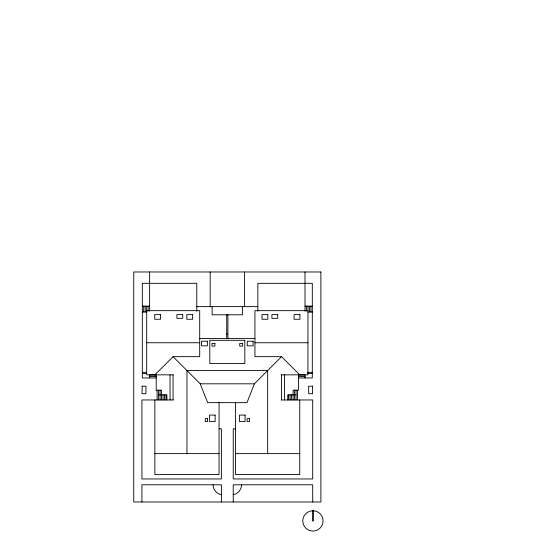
<?xml version="1.0" encoding="UTF-8"?>
<svg xmlns="http://www.w3.org/2000/svg" width="559" height="559" viewBox="0 0 559 559"><rect width="100%" height="100%" fill="white"/><g stroke="black" fill="none" stroke-linecap="round" stroke-linejoin="round"><path stroke-width="0.84" d="M299.757 374.851L281.568 356.656L254.408 383.816L246.98 402.655L207.655 402.655L200.22 383.816L173.066 356.656L154.871 374.851M142.328 306.157L149.623 306.157M305.011 306.157L312.306 306.157M196.782 306.632L257.846 306.632M307.925 310.657L254.932 310.657L254.932 356.656L281.568 356.656M142.328 311.992L146.654 311.992L146.654 306.157M307.974 311.992L312.306 311.992M226.73 334.002L227.317 334.002M199.703 338.468L254.932 338.468M146.703 342.751L199.703 342.751M254.932 342.751L307.925 342.751M173.066 356.656L199.703 356.656L199.703 310.657L146.703 310.657L146.703 374.851L173.332 374.851M142.328 372.35L146.381 372.35M307.443 372.35L312.306 372.35M142.328 373.517L146.381 373.517M307.443 373.517L312.306 373.517M281.303 374.851L307.925 374.851L307.974 306.157M149.623 376.48L156.206 376.48M298.422 376.48L305.011 376.48M156.206 377.961L142.328 377.961L142.328 283.315L196.782 283.315L196.782 311.23M298.422 377.961L312.306 377.961L312.306 283.315L257.846 283.315L257.846 311.23M200.22 383.816L254.408 383.816M158.574 394.857L166.875 394.857L166.875 399.958M296.053 394.857L287.752 394.857L287.752 399.958M173.332 399.958L141.923 399.958L141.923 478.958L221.392 478.958L221.392 428.823L219.198 428.823M281.303 399.958L312.705 399.958L312.705 478.958L233.236 478.958L233.236 428.823L235.437 428.823M154.871 453.629L219.058 453.629M235.57 453.629L299.757 453.629M313.424 510.807L313.424 520.911L312.411 520.911L312.411 510.807M312.705 501.982L312.705 484.793L233.236 484.793L233.236 501.982M310.937 306.157L310.937 311.992M309.455 306.157L309.455 311.992M306.493 306.157L306.493 311.16M305.011 271.981L305.011 311.16M305.011 377.961L305.011 374.998L298.422 374.998L298.422 390.189L293.091 390.189L293.091 399.958M299.757 399.958L299.757 474.584L235.57 474.584L235.57 402.655M297.535 390.189L297.535 399.958M296.053 390.189L296.053 399.958M294.572 390.189L294.572 399.958M291.609 394.857L291.609 399.958M290.128 394.857L290.128 399.958M288.64 394.857L288.64 399.958M284.587 374.851L284.587 399.958M281.568 374.851L281.568 399.958M267.663 453.629L267.663 370.561L186.965 370.561L186.965 453.629M244.451 271.981L244.451 306.632M242.487 306.632L242.487 314.801L212.141 314.801L212.141 306.632M227.897 314.801L227.897 338.775M226.73 314.801L226.73 338.775M221.392 501.982L221.392 484.793L141.923 484.793L141.923 501.982M219.058 402.655L219.058 474.584L154.871 474.584L154.871 399.958M210.184 271.981L210.184 306.632M173.066 374.851L173.066 399.958M170.041 374.851L170.041 399.958M165.988 394.857L165.988 399.958M164.507 394.857L164.507 399.958M163.025 394.857L163.025 399.958M161.544 399.958L161.544 390.189L156.206 390.189L156.206 374.998L149.623 374.998L149.623 377.961M160.063 390.189L160.063 399.958M158.574 390.189L158.574 399.958M157.093 390.189L157.093 399.958M149.623 271.981L149.623 311.16M148.135 306.157L148.135 311.16M145.172 306.157L145.172 311.992M143.691 306.157L143.691 311.992M241.579 484.793A10.139 10.139 0 0 1 233.236 494.687M221.392 494.687A10.139 10.139 0 0 1 213.049 484.793M142.175 386.164L142.042 393.697L145.878 393.767L146.011 386.234L142.175 386.164M312.914 510.772L311.594 510.856A10.139 10.139 0 0 0 304.362 526.361A10.139 10.139 0 0 0 321.467 526.361A10.139 10.139 0 0 0 314.242 510.856L312.914 510.772M312.453 386.164L308.617 386.234L308.757 393.767L312.593 393.697L312.453 386.164M320.887 271.981L133.748 271.981L133.748 501.982L320.887 501.982L320.887 271.981M160.559 314.619L154.724 314.619L154.724 319.252L160.559 319.252L160.559 314.619M182.737 314.619L176.903 314.619L176.903 318.323L182.737 318.323L182.737 314.619M192.652 314.619L186.818 314.619L186.818 319.252L192.652 319.252L192.652 314.619M267.81 314.619L261.975 314.619L261.975 319.252L267.81 319.252L267.81 314.619M277.732 314.619L271.898 314.619L271.898 318.323L277.732 318.323L277.732 314.619M299.904 314.619L294.069 314.619L294.069 319.252L299.904 319.252L299.904 314.619M244.821 340.319L209.807 340.319L209.807 363.56L244.821 363.56L244.821 340.319M207.361 341.221L201.526 341.221L201.526 345.853L207.361 345.853L207.361 341.221M253.108 341.221L247.274 341.221L247.274 345.853L253.108 345.853L253.108 341.221M214.922 343.464L212.001 343.464L212.001 346.112L214.922 346.112L214.922 343.464M242.627 343.464L239.713 343.464L239.713 346.112L242.627 346.112L242.627 343.464M215.138 415.085L209.534 415.085L209.534 421.507L215.138 421.507L215.138 415.085M245.094 415.085L239.49 415.085L239.49 421.507L245.094 421.507L245.094 415.085M207.536 418.614L205.223 418.614L205.223 421.528L207.536 421.528L207.536 418.614M249.412 418.614L247.099 418.614L247.099 421.528L249.412 421.528L249.412 418.614"/></g></svg>
